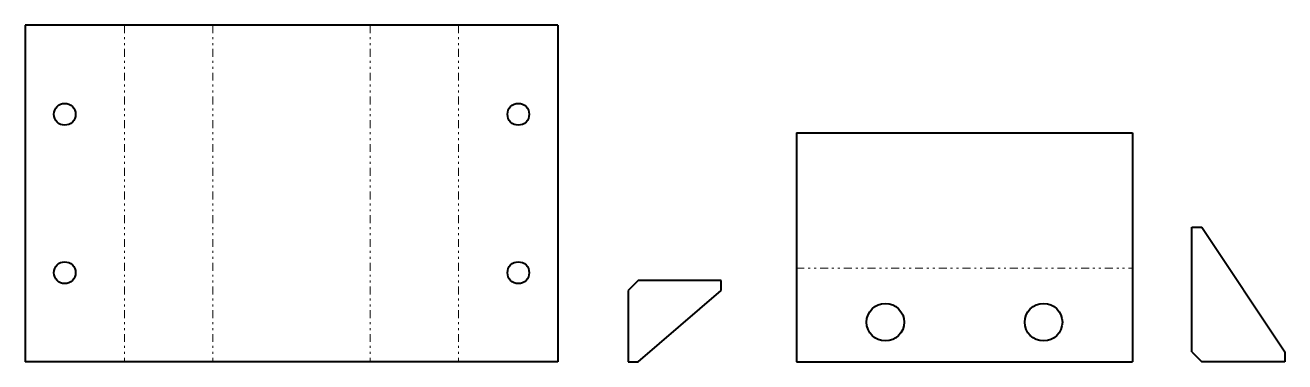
# Model space of a CAD drawing. Header units: millimetres. Extents: x 0 to 637, y 0 to 170.
import ezdxf

# ---------------------------------------------------------------- set-up
doc = ezdxf.new("R2010")
doc.units = ezdxf.units.MM
doc.linetypes.add('K5LT_BASIC', pattern=[0])
doc.linetypes.add('K5LT_CHAIN_LINE_WITH_2_POINTS', pattern=[12, 4, -2, 1, -2, 1, -2])

msp = doc.modelspace()

# ---------------------------------------------------------------- linework, layer by layer
at = {"color": 7, "linetype": 'K5LT_BASIC', "lineweight": 40, "true_color": 0xffffff}
for p, q in [((0, 170), (0, 0)), ((47, 170), (0, 170)), ((53.6, 170), (47, 170)), ((91.6, 170), (53.6, 170)), ((98.19, 170), (91.6, 170)), ((171.19, 170), (98.19, 170)), ((177.79, 170), (171.19, 170)), ((215.79, 170), (177.79, 170)), ((222.39, 170), (215.79, 170)), ((269.39, 170), (222.39, 170)), ((269.39, 170), (269.39, 0)), ((390, 115.6), (560, 115.6)), ((390, 115.6), (390, 50.6)), ((560, 115.6), (560, 50.6)), ((590, 68), (595, 68)), ((590, 5), (590, 68)), ((595, 68), (637, 5)), ((390, 50.6), (390, 44)), ((560, 50.6), (560, 44)), ((310, 41), (305, 36)), ((352, 41), (310, 41)), ((352, 36), (352, 41)), ((390, 44), (390, 0)), ((560, 44), (560, 0)), ((305, 36), (305, 0)), ((310, 0), (352, 36)), ((47, 0), (0, 0)), ((53.6, 0), (47, 0)), ((91.6, 0), (53.6, 0)), ((98.19, 0), (91.6, 0)), ((171.19, 0), (98.19, 0)), ((177.79, 0), (171.19, 0)), ((215.79, 0), (177.79, 0)), ((222.39, 0), (215.79, 0)), ((269.39, 0), (222.39, 0)), ((305, 0), (310, 0)), ((390, 0), (560, 0)), ((590, 5), (595, 0)), ((637, 0), (595, 0)), ((637, 5), (637, 0))]:
    msp.add_line(p, q, dxfattribs=at)
at = {"color": 7, "linetype": 'K5LT_CHAIN_LINE_WITH_2_POINTS', "lineweight": 18, "true_color": 0xffffff}
for p, q in [((50.3, 170), (50.3, 0)), ((94.9, 170), (94.9, 0)), ((174.49, 170), (174.49, 0)), ((219.09, 170), (219.09, 0)), ((390, 47.3), (560, 47.3))]:
    msp.add_line(p, q, dxfattribs=at)
at = {"color": 7, "linetype": 'K5LT_BASIC', "lineweight": 40, "true_color": 0xffffff}
for centre, radius in [((20, 125), 5.5), ((249.39, 125), 5.5), ((20, 45), 5.5), ((249.39, 45), 5.5), ((435, 20), 9.5), ((515, 20), 9.5)]:
    msp.add_circle(centre, radius, dxfattribs=at)

doc.saveas('drawing.dxf')
